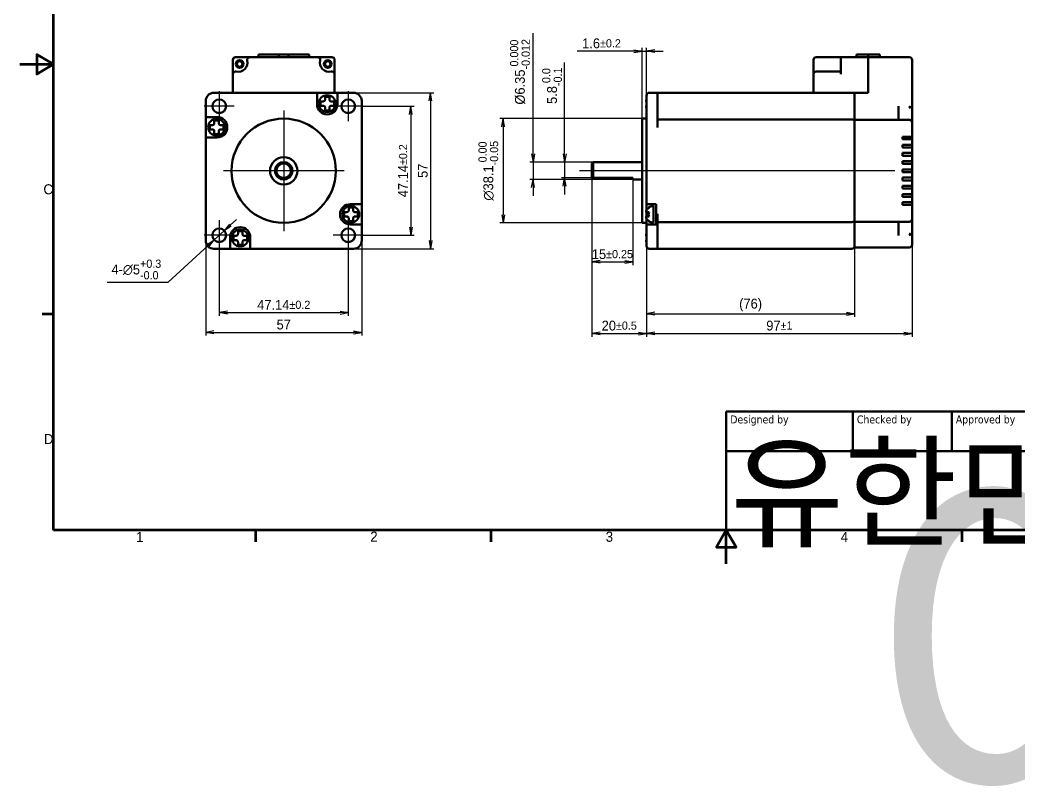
# Model space of a CAD drawing. Header units: millimetres. Extents: x -703 to 635, y -85 to 385.
# Drawn here: x -702.6 to -337.6, y -60.9 to 218.9 of the extents above; entities that cross this region are included whole.
import ezdxf
from ezdxf.enums import TextEntityAlignment as Align

# ---------------------------------------------------------------- set-up
doc = ezdxf.new("R2018")
doc.units = ezdxf.units.MM
doc.header["$LTSCALE"] = 1.2
for name, color, linetype, lineweight in [('경계(ISO)', 7, 'Continuous', 70), ('외형선(ISO)', 7, 'Continuous', 50), ('제목(ISO)', 7, 'Continuous', 50), ('중심 표식(ISO)', 7, 'Continuous', 25), ('중심선(ISO)', 7, 'Continuous', 25)]:
    doc.layers.add(name, color=color, linetype=linetype, lineweight=lineweight)
doc.layers.add('치수(ISO)', color=1, linetype='Continuous', lineweight=25, true_color=0xff0000)
doc.styles.get("Standard").update_dxf_attribs({"font": ''})
doc.styles.add('레이블 문자 (JIS)', font='')
doc.styles.add('텍스트 스타일41', font='')
doc.styles.get('Standard').set_extended_font_data('Gulim')
doc.styles.get('레이블 문자 (JIS)').set_extended_font_data('Gulim')
doc.styles.get('텍스트 스타일41').set_extended_font_data('Tahoma')
doc.dimstyles.new('복사 대상기본값 (JIS)', dxfattribs={"dimscale": 1.2, "dimtxt": 3, "dimasz": 2.5, "dimexe": 1, "dimexo": 0, "dimgap": 0.8, "dimtad": 1, "dimdsep": 46, "dimtxsty": '레이블 문자 (JIS)', "dimblk": 'OPEN', "dimcen": 0.09, "dimdle": 10, "dimclrd": 256, "dimclre": 256, "dimclrt": 256, "dimadec": 0, "dimazin": 2, "dimtfac": 0.833333, "dimtmove": 0, "dimatfit": 3, "dimldrblk": 'OPEN', "dimfxl": 1, "dimtolj": 1, "dimtzin": 0, "dimlwd": -1, "dimlwe": -1, "dimarcsym": 0})

# ---------------------------------------------------------------- blocks, each defined once
blk = doc.blocks.new('_Open')
at = {"color": 0, "linetype": 'ByBlock', "lineweight": -2}
for p, q in [((-1, 0.17), (0, 0)), ((-1, -0.17), (0, 0)), ((0, 0), (-1, 0))]:
    blk.add_line(p, q, dxfattribs=at)
blk = doc.blocks.new('*D11')
at = {"layer": 'Defpoints', "color": 0}
for p in [(-627.99, 141.96), (-631.67, 138.58)]:
    blk.add_point(p, dxfattribs=at)
at = {"layer": '치수(ISO)', "color": 0}
for p, q in [((-625.78, 143.99), (-623.57, 146.02)), ((-627.99, 141.96), (-631.67, 138.58)), ((-633.88, 136.55), (-648.46, 123.19)), ((-670.81, 123.19), (-648.46, 123.19))]:
    blk.add_line(p, q, dxfattribs=at)
at = {"layer": '치수(ISO)', "color": 0, "linetype": 'ByBlock', "xscale": 3, "yscale": 3, "zscale": 3}
for p, rotation in [((-627.99, 141.96), 222.5188046083998), ((-631.67, 138.58), 42.51880460839988)]:
    blk.add_blockref('_Open', p, dxfattribs=dict(at, rotation=rotation))
at = {"layer": '치수(ISO)', "color": 0, "insert": (-660.11, 131.39), "char_height": 3.6, "attachment_point": 2, "style": '레이블 문자 (JIS)'}
blk.add_mtext('\\A1;\\fGulim|b0|i0;4-∅5{\\H3.000000;\\S+0.3^ -0.0;}', dxfattribs=at)
blk = doc.blocks.new('*D12')
at = {"layer": 'Defpoints', "color": 0}
for p in [(-493.17, 167.02), (-503.62, 161.22), (-493.67, 161.22)]:
    blk.add_point(p, dxfattribs=at)
at = {"layer": '치수(ISO)', "color": 0}
for p, q in [((-503.62, 170.02), (-503.62, 203.41)), ((-493.17, 167.02), (-504.82, 167.02)), ((-503.62, 167.02), (-503.62, 161.22)), ((-493.67, 161.22), (-504.82, 161.22)), ((-503.62, 158.22), (-503.62, 155.22))]:
    blk.add_line(p, q, dxfattribs=at)
at = {"layer": '치수(ISO)', "color": 0, "linetype": 'ByBlock', "xscale": 3, "yscale": 3, "zscale": 3}
for p, rotation in [((-503.62, 167.02), 270), ((-503.62, 161.22), 90)]:
    blk.add_blockref('_Open', p, dxfattribs=dict(at, rotation=rotation))
at = {"layer": '치수(ISO)', "color": 0, "insert": (-511.82, 194.9), "char_height": 3.6, "attachment_point": 2, "rotation": 90, "style": '레이블 문자 (JIS)'}
blk.add_mtext('\\A1;5.8{\\H3.000000;\\S 0.0^ -0.1;}', dxfattribs=at)
blk = doc.blocks.new('*D13')
at = {"layer": 'Defpoints', "color": 0}
for p in [(-493.17, 167.02), (-515.17, 160.67), (-478.67, 160.67)]:
    blk.add_point(p, dxfattribs=at)
at = {"layer": '치수(ISO)', "color": 0}
for p, q in [((-515.17, 170.02), (-515.17, 214.16)), ((-493.17, 167.02), (-516.37, 167.02)), ((-515.17, 167.02), (-515.17, 160.67)), ((-478.67, 160.67), (-516.37, 160.67)), ((-515.17, 157.67), (-515.17, 154.67))]:
    blk.add_line(p, q, dxfattribs=at)
at = {"layer": '치수(ISO)', "color": 0, "linetype": 'ByBlock', "xscale": 3, "yscale": 3, "zscale": 3}
for p, rotation in [((-515.17, 167.02), 270), ((-515.17, 160.67), 90)]:
    blk.add_blockref('_Open', p, dxfattribs=dict(at, rotation=rotation))
at = {"layer": '치수(ISO)', "color": 0, "insert": (-523.56, 199.98), "char_height": 3.6, "attachment_point": 2, "rotation": 90, "style": '레이블 문자 (JIS)'}
blk.add_mtext('\\A1;\\fGulim|b0|i0;Ø6.35{\\H3.000000;\\S 0.000^ -0.012;}', dxfattribs=at)
blk = doc.blocks.new('*D14')
at = {"layer": 'Defpoints', "color": 0}
for p in [(-475.27, 182.89), (-526.07, 144.79), (-475.27, 144.79)]:
    blk.add_point(p, dxfattribs=at)
at = {"layer": '치수(ISO)', "color": 0}
for p, q in [((-475.27, 182.89), (-527.27, 182.89)), ((-526.07, 179.89), (-526.07, 147.79)), ((-475.27, 144.79), (-527.27, 144.79))]:
    blk.add_line(p, q, dxfattribs=at)
at = {"layer": '치수(ISO)', "color": 0, "linetype": 'ByBlock', "xscale": 3, "yscale": 3, "zscale": 3}
for p, rotation in [((-526.07, 182.89), 90), ((-526.07, 144.79), 270)]:
    blk.add_blockref('_Open', p, dxfattribs=dict(at, rotation=rotation))
at = {"layer": '치수(ISO)', "color": 0, "insert": (-535.11, 163.84), "char_height": 3.6, "attachment_point": 2, "rotation": 90, "style": '레이블 문자 (JIS)'}
blk.add_mtext('\\A1;{\\fAIGDT|b0|i0;\\ln}\\fGulim|b0|i0;38.1{\\H3.000000;\\S 0.00^ -0.05;}', dxfattribs=at)
blk = doc.blocks.new('*D15')
at = {"layer": 'Defpoints', "color": 0}
for p in [(-493.67, 161.22), (-478.67, 160.67), (-478.67, 130.54)]:
    blk.add_point(p, dxfattribs=at)
at = {"layer": '치수(ISO)', "color": 0}
for p, q in [((-493.67, 161.22), (-493.67, 129.34)), ((-478.67, 160.67), (-478.67, 129.34)), ((-490.67, 130.54), (-481.67, 130.54))]:
    blk.add_line(p, q, dxfattribs=at)
at = {"layer": '치수(ISO)', "color": 0, "linetype": 'ByBlock', "xscale": 3, "yscale": 3, "zscale": 3, "rotation": 180}
blk.add_blockref('_Open', (-493.67, 130.54), dxfattribs=at)
at = {"layer": '치수(ISO)', "color": 0, "linetype": 'ByBlock', "xscale": 3, "yscale": 3, "zscale": 3}
blk.add_blockref('_Open', (-478.67, 130.54), dxfattribs=at)
at = {"layer": '치수(ISO)', "color": 0, "insert": (-486.17, 135.2), "char_height": 3.6, "attachment_point": 2, "style": '레이블 문자 (JIS)'}
blk.add_mtext('\\A1;15{\\H3.000000;%%p0.25}', dxfattribs=at)
blk = doc.blocks.new('*D16')
at = {"layer": 'Defpoints', "color": 0}
for p in [(-493.67, 161.22), (-473.67, 136.34), (-473.67, 104.42)]:
    blk.add_point(p, dxfattribs=at)
at = {"layer": '치수(ISO)', "color": 0}
for p, q in [((-493.67, 161.22), (-493.67, 103.22)), ((-473.67, 136.34), (-473.67, 103.22)), ((-490.67, 104.42), (-476.67, 104.42))]:
    blk.add_line(p, q, dxfattribs=at)
at = {"layer": '치수(ISO)', "color": 0, "linetype": 'ByBlock', "xscale": 3, "yscale": 3, "zscale": 3, "rotation": 180}
blk.add_blockref('_Open', (-493.67, 104.42), dxfattribs=at)
at = {"layer": '치수(ISO)', "color": 0, "linetype": 'ByBlock', "xscale": 3, "yscale": 3, "zscale": 3}
blk.add_blockref('_Open', (-473.67, 104.42), dxfattribs=at)
at = {"layer": '치수(ISO)', "color": 0, "insert": (-483.67, 109.08), "char_height": 3.6, "attachment_point": 2, "style": '레이블 문자 (JIS)'}
blk.add_mtext('\\A1;20{\\H3.000000;%%p0.5}', dxfattribs=at)
blk = doc.blocks.new('*D17')
at = {"layer": 'Defpoints', "color": 0}
for p in [(-473.67, 136.34), (-397.67, 136.84), (-397.67, 111.63)]:
    blk.add_point(p, dxfattribs=at)
at = {"layer": '치수(ISO)', "color": 0}
for p, q in [((-473.67, 136.34), (-473.67, 110.43)), ((-397.67, 136.84), (-397.67, 110.43)), ((-470.67, 111.63), (-400.67, 111.63))]:
    blk.add_line(p, q, dxfattribs=at)
at = {"layer": '치수(ISO)', "color": 0, "linetype": 'ByBlock', "xscale": 3, "yscale": 3, "zscale": 3}
for p, rotation in [((-473.67, 111.63), 180), ((-397.67, 111.63), 360)]:
    blk.add_blockref('_Open', p, dxfattribs=dict(at, rotation=rotation))
at = {"layer": '치수(ISO)', "color": 0, "insert": (-435.66, 117.12), "char_height": 3.6, "attachment_point": 2, "style": '레이블 문자 (JIS)'}
blk.add_mtext('\\A1;(76)', dxfattribs=at)
blk = doc.blocks.new('*D18')
at = {"layer": 'Defpoints', "color": 0}
for p in [(-473.67, 136.34), (-376.67, 136.84), (-376.67, 104.43)]:
    blk.add_point(p, dxfattribs=at)
at = {"layer": '치수(ISO)', "color": 0}
for p, q in [((-473.67, 136.34), (-473.67, 103.23)), ((-376.67, 136.84), (-376.67, 103.23)), ((-470.67, 104.43), (-379.67, 104.43))]:
    blk.add_line(p, q, dxfattribs=at)
at = {"layer": '치수(ISO)', "color": 0, "linetype": 'ByBlock', "xscale": 3, "yscale": 3, "zscale": 3}
for p, rotation in [((-473.67, 104.43), 180), ((-376.67, 104.43), 360)]:
    blk.add_blockref('_Open', p, dxfattribs=dict(at, rotation=rotation))
at = {"layer": '치수(ISO)', "color": 0, "insert": (-425.16, 109.09), "char_height": 3.6, "attachment_point": 2, "style": '레이블 문자 (JIS)'}
blk.add_mtext('\\A1;97{\\H3.000000;%%p1}', dxfattribs=at)
blk = doc.blocks.new('*D19')
at = {"layer": 'Defpoints', "color": 0}
for p in [(-473.67, 207.53), (-473.67, 189.34), (-475.27, 182.89)]:
    blk.add_point(p, dxfattribs=at)
at = {"layer": '치수(ISO)', "color": 0}
for p, q in [((-475.27, 182.89), (-475.27, 208.73)), ((-473.67, 189.34), (-473.67, 208.73)), ((-478.27, 207.53), (-499.02, 207.53)), ((-475.27, 207.53), (-473.67, 207.53)), ((-470.67, 207.53), (-467.67, 207.53))]:
    blk.add_line(p, q, dxfattribs=at)
at = {"layer": '치수(ISO)', "color": 0, "linetype": 'ByBlock', "xscale": 3, "yscale": 3, "zscale": 3}
blk.add_blockref('_Open', (-475.27, 207.53), dxfattribs=at)
at = {"layer": '치수(ISO)', "color": 0, "linetype": 'ByBlock', "xscale": 3, "yscale": 3, "zscale": 3, "rotation": 180}
blk.add_blockref('_Open', (-473.67, 207.53), dxfattribs=at)
at = {"layer": '치수(ISO)', "color": 0, "insert": (-490.15, 212.2), "char_height": 3.6, "attachment_point": 2, "style": '레이블 문자 (JIS)'}
blk.add_mtext('\\A1;1.6{\\H3.000000;%%p0.2}', dxfattribs=at)
blk = doc.blocks.new('*D21')
at = {"layer": 'Defpoints', "color": 0}
for p in [(-634.76, 138.34), (-577.76, 138.34), (-577.76, 104.81)]:
    blk.add_point(p, dxfattribs=at)
at = {"layer": '치수(ISO)', "color": 0}
for p, q in [((-634.76, 138.34), (-634.76, 103.61)), ((-577.76, 138.34), (-577.76, 103.61)), ((-631.76, 104.81), (-580.76, 104.81))]:
    blk.add_line(p, q, dxfattribs=at)
at = {"layer": '치수(ISO)', "color": 0, "linetype": 'ByBlock', "xscale": 3, "yscale": 3, "zscale": 3, "rotation": 180}
blk.add_blockref('_Open', (-634.76, 104.81), dxfattribs=at)
at = {"layer": '치수(ISO)', "color": 0, "linetype": 'ByBlock', "xscale": 3, "yscale": 3, "zscale": 3}
blk.add_blockref('_Open', (-577.76, 104.81), dxfattribs=at)
at = {"layer": '치수(ISO)', "color": 0, "insert": (-606.25, 109.47), "char_height": 3.6, "attachment_point": 2, "style": '레이블 문자 (JIS)'}
blk.add_mtext('\\A1;57', dxfattribs=at)
blk = doc.blocks.new('*D22')
at = {"layer": 'Defpoints', "color": 0}
for p in [(-629.83, 134.77), (-582.69, 134.77), (-582.69, 112.01)]:
    blk.add_point(p, dxfattribs=at)
at = {"layer": '치수(ISO)', "color": 0}
for p, q in [((-629.83, 134.77), (-629.83, 110.81)), ((-582.69, 134.77), (-582.69, 110.81)), ((-626.83, 112.01), (-585.69, 112.01))]:
    blk.add_line(p, q, dxfattribs=at)
at = {"layer": '치수(ISO)', "color": 0, "linetype": 'ByBlock', "xscale": 3, "yscale": 3, "zscale": 3, "rotation": 180}
blk.add_blockref('_Open', (-629.83, 112.01), dxfattribs=at)
at = {"layer": '치수(ISO)', "color": 0, "linetype": 'ByBlock', "xscale": 3, "yscale": 3, "zscale": 3}
blk.add_blockref('_Open', (-582.69, 112.01), dxfattribs=at)
at = {"layer": '치수(ISO)', "color": 0, "insert": (-606.25, 116.68), "char_height": 3.6, "attachment_point": 2, "style": '레이블 문자 (JIS)'}
blk.add_mtext('\\A1;47.14{\\H3.000000;%%p0.2}', dxfattribs=at)
blk = doc.blocks.new('*D23')
at = {"layer": 'Defpoints', "color": 0}
for p in [(-577.19, 187.41), (-577.19, 140.27), (-559.8, 140.27)]:
    blk.add_point(p, dxfattribs=at)
at = {"layer": '치수(ISO)', "color": 0}
for p, q in [((-577.19, 187.41), (-558.6, 187.41)), ((-559.8, 184.41), (-559.8, 143.27)), ((-577.19, 140.27), (-558.6, 140.27))]:
    blk.add_line(p, q, dxfattribs=at)
at = {"layer": '치수(ISO)', "color": 0, "linetype": 'ByBlock', "xscale": 3, "yscale": 3, "zscale": 3}
for p, rotation in [((-559.8, 187.41), 90), ((-559.8, 140.27), 270)]:
    blk.add_blockref('_Open', p, dxfattribs=dict(at, rotation=rotation))
at = {"layer": '치수(ISO)', "color": 0, "insert": (-564.46, 163.85), "char_height": 3.6, "attachment_point": 2, "rotation": 90, "style": '레이블 문자 (JIS)'}
blk.add_mtext('\\A1;47.14{\\H3.000000;%%p0.2}', dxfattribs=at)
blk = doc.blocks.new('*D24')
at = {"layer": 'Defpoints', "color": 0}
for p in [(-580.76, 192.34), (-580.76, 135.34), (-552.6, 135.34)]:
    blk.add_point(p, dxfattribs=at)
at = {"layer": '치수(ISO)', "color": 0}
for p, q in [((-580.76, 192.34), (-551.4, 192.34)), ((-552.6, 189.34), (-552.6, 138.34)), ((-580.76, 135.34), (-551.4, 135.34))]:
    blk.add_line(p, q, dxfattribs=at)
at = {"layer": '치수(ISO)', "color": 0, "linetype": 'ByBlock', "xscale": 3, "yscale": 3, "zscale": 3}
for p, rotation in [((-552.6, 192.34), 90), ((-552.6, 135.34), 270)]:
    blk.add_blockref('_Open', p, dxfattribs=dict(at, rotation=rotation))
at = {"layer": '치수(ISO)', "color": 0, "insert": (-557.25, 163.85), "char_height": 3.6, "attachment_point": 2, "rotation": 90, "style": '레이블 문자 (JIS)'}
blk.add_mtext('\\A1;57', dxfattribs=at)
blk = doc.blocks.new('경계 Default Border')
at = {"layer": '경계(ISO)'}
for p, q in [((10, 74.25), (6.6, 74.25)), ((70, 10), (70, 6.6)), ((140, 10), (140, 6.6)), ((280, 10), (280, 6.6))]:
    blk.add_line(p, q, dxfattribs=at)
at = {"layer": '경계(ISO)', "flags": 128}
for points in [[(10, 10), (10, 287), (410, 287), (410, 10), (10, 10)], [(0, 148.5), (10, 148.5), (5, 151.39), (5, 145.61), (10, 148.5)], [(210, 0), (210, 10), (207.11, 5), (212.89, 5), (210, 10)]]:
    blk.add_lwpolyline(points, dxfattribs=at)
at = {"layer": '경계(ISO)', "char_height": 3, "attachment_point": 7, "style": '레이블 문자 (JIS)'}
for s, insert in [('C', (6.97, 109.8)), ('D', (7.12, 35.62)), ('1', (34.54, 6.53)), ('2', (104.15, 6.6)), ('3', (174.15, 6.53)), ('4', (244.04, 6.53))]:
    blk.add_mtext(s, dxfattribs=dict(at, insert=insert))
blk = doc.blocks.new('제목 블록 ISO')
at = {"layer": '제목(ISO)'}
for p, q in [((270.07, 130), (100.07, 130)), ((100.07, 130), (100.07, 100)), ((132.07, 120), (132.07, 130)), ((157.07, 120), (157.07, 130)), ((100.07, 120), (270.07, 120)), ((100.07, 100), (270.07, 100))]:
    blk.add_line(p, q, dxfattribs=at)
at = {"layer": '제목(ISO)', "style": '텍스트 스타일41'}
for s, p in [('Designed by', (101.07, 129)), ('Checked by', (133.07, 129)), ('Approved by', (158.07, 129))]:
    blk.add_text(s, height=2, dxfattribs=at).set_placement(p, align=Align.TOP_LEFT)
at = {"layer": '제목(ISO)', "lineweight": 30, "flags": 104}
for tag, p in [('CHECKED_BY', (133.07, 121)), ('ENG_APPROVED_BY', (158.07, 121)), ('AUTHOR', (101.07, 121)), ('CREATION_DATE', (221.07, 121))]:
    blk.add_attdef(tag, text='', height=2.5, dxfattribs=at).set_placement(p, align=Align.BOTTOM_LEFT)
blk.add_attdef('ENG_APPROVAL_DATE', text='', height=2.5, dxfattribs=at).set_placement((196.07, 121), align=Align.BOTTOM_RIGHT)
for tag, p in [('TITLE', (222.57, 115)), ('COMPANY', (137.41, 109.96)), ('REVISION_NUMBER', (242.57, 103.5))]:
    blk.add_attdef(tag, text='', height=3.5, dxfattribs=at).set_placement(p, align=Align.MIDDLE_CENTER)
blk.add_attdef('PART_NUMBER', text='', height=3.5, dxfattribs=at).set_placement((176.07, 105), align=Align.MIDDLE_LEFT)

msp = doc.modelspace()

# ---------------------------------------------------------------- linework, layer by layer
at = {"layer": '외형선(ISO)', "color": 0}
for p, q in [((-618.628, 205.341), (-623.861, 205.341)), ((-593.895, 205.341), (-618.628, 205.341)), ((-608.064, 206.341), (-615.511, 206.341)), ((-615.511, 205.341), (-615.511, 206.341)), ((-615.511, 205.341), (-615.511, 206.341)), ((-608.064, 206.341), (-604.458, 206.341)), ((-608.064, 205.341), (-608.064, 206.341)), ((-604.458, 206.341), (-604.458, 205.341)), ((-604.458, 206.341), (-597.011, 206.341)), ((-597.011, 205.341), (-597.011, 206.341)), ((-597.011, 206.341), (-597.011, 205.341)), ((-588.661, 205.341), (-593.895, 205.341)), ((-402.675, 205.341), (-411.675, 205.341)), ((-392.675, 205.341), (-402.675, 205.341)), ((-402.675, 204.341), (-402.675, 205.341)), ((-396.925, 206.341), (-392.675, 206.341)), ((-396.925, 206.341), (-396.925, 205.341)), ((-392.675, 205.341), (-392.675, 206.341)), ((-392.675, 206.341), (-392.675, 205.341)), ((-388.425, 206.341), (-392.675, 206.341)), ((-392.675, 205.341), (-392.675, 204.341)), ((-392.675, 204.341), (-392.675, 205.341)), ((-377.675, 205.341), (-392.675, 205.341)), ((-388.425, 205.341), (-388.425, 206.341)), ((-624.861, 204.341), (-624.861, 199.108)), ((-587.661, 199.108), (-587.661, 204.341)), ((-412.675, 204.341), (-412.675, 199.108)), ((-402.675, 199.108), (-402.675, 204.341)), ((-392.675, 204.341), (-392.675, 192.341)), ((-392.675, 204.341), (-392.675, 192.341)), ((-376.675, 187.832), (-376.675, 204.341)), ((-624.861, 199.108), (-624.861, 192.341)), ((-587.661, 199.108), (-587.661, 192.341)), ((-412.675, 199.108), (-412.675, 192.341)), ((-402.675, 200.108), (-411.675, 200.108)), ((-594.061, 192.341), (-631.761, 192.341)), ((-594.061, 192.341), (-594.061, 191.341)), ((-594.061, 192.341), (-586.661, 192.341)), ((-594.061, 191.341), (-594.061, 188.141)), ((-591.161, 190.891), (-591.161, 189.891)), ((-589.561, 190.891), (-591.161, 190.891)), ((-589.561, 189.891), (-589.561, 190.891)), ((-580.761, 192.341), (-586.661, 192.341)), ((-586.661, 191.341), (-586.661, 192.341)), ((-586.661, 188.141), (-586.661, 191.341)), ((-473.675, 189.341), (-473.675, 191.341)), ((-472.675, 192.341), (-469.675, 192.341)), ((-412.675, 192.341), (-469.675, 192.341)), ((-469.675, 192.341), (-469.675, 189.341)), ((-412.675, 192.341), (-411.675, 192.341)), ((-392.675, 192.341), (-411.675, 192.341)), ((-397.675, 192.341), (-392.675, 192.341)), ((-397.675, 187.241), (-397.675, 192.341)), ((-634.761, 189.341), (-634.761, 183.441)), ((-592.861, 189.191), (-592.861, 187.591)), ((-591.861, 189.191), (-592.861, 189.191)), ((-592.861, 187.591), (-591.861, 187.591)), ((-591.161, 186.891), (-591.161, 185.891)), ((-589.561, 186.891), (-589.561, 185.891)), ((-587.861, 189.191), (-588.861, 189.191)), ((-588.861, 187.591), (-587.861, 187.591)), ((-587.861, 187.591), (-587.861, 189.191)), ((-577.761, 151.641), (-577.761, 189.341)), ((-473.675, 189.191), (-473.707, 189.191)), ((-473.707, 187.591), (-473.675, 187.591)), ((-473.675, 189.341), (-473.675, 151.641)), ((-469.675, 179.611), (-469.675, 189.341)), ((-397.675, 187.241), (-397.675, 182.441)), ((-381.675, 187.452), (-381.675, 187.241)), ((-381.675, 187.241), (-381.675, 182.441)), ((-377.675, 187.452), (-377.465, 187.241)), ((-376.675, 187.832), (-376.675, 187.513)), ((-376.675, 187.832), (-376.675, 187.832)), ((-376.675, 183.846), (-376.675, 187.513)), ((-633.761, 183.441), (-634.761, 183.441)), ((-634.761, 176.041), (-634.761, 183.441)), ((-630.561, 183.441), (-633.761, 183.441)), ((-591.161, 185.891), (-589.561, 185.891)), ((-475.275, 144.791), (-475.275, 182.891)), ((-473.675, 182.891), (-475.275, 182.891)), ((-398.675, 182.611), (-469.675, 182.611)), ((-376.675, 181.503), (-376.675, 183.846)), ((-633.311, 180.541), (-633.311, 178.941)), ((-632.311, 180.541), (-633.311, 180.541)), ((-633.311, 178.941), (-632.311, 178.941)), ((-631.611, 182.241), (-631.611, 181.241)), ((-630.011, 182.241), (-631.611, 182.241)), ((-630.011, 181.241), (-630.011, 182.241)), ((-629.311, 180.541), (-628.311, 180.541)), ((-629.311, 178.941), (-628.311, 178.941)), ((-628.311, 178.941), (-628.311, 180.541)), ((-397.675, 181.441), (-397.675, 182.441)), ((-377.675, 182.441), (-397.675, 182.441)), ((-397.675, 146.241), (-397.675, 181.441)), ((-376.675, 181.503), (-376.675, 181.468)), ((-376.675, 181.468), (-376.675, 181.441)), ((-376.675, 181.468), (-376.675, 181.468)), ((-376.675, 176.241), (-376.675, 181.441)), ((-634.761, 176.041), (-634.761, 138.341)), ((-634.761, 176.041), (-633.761, 176.041)), ((-633.761, 176.041), (-630.561, 176.041)), ((-631.611, 178.241), (-631.611, 177.241)), ((-631.611, 177.241), (-630.011, 177.241)), ((-630.011, 177.241), (-630.011, 178.241)), ((-380.175, 175.341), (-380.175, 176.241)), ((-380.175, 176.241), (-377.675, 176.241)), ((-377.675, 175.341), (-380.175, 175.341)), ((-376.675, 176.241), (-377.675, 176.241)), ((-377.675, 175.341), (-376.675, 175.341)), ((-376.675, 176.241), (-376.675, 175.341)), ((-376.675, 173.341), (-376.675, 175.341)), ((-380.175, 172.341), (-380.175, 173.341)), ((-377.675, 173.341), (-380.175, 173.341)), ((-377.675, 172.341), (-380.175, 172.341)), ((-376.675, 173.341), (-377.675, 173.341)), ((-377.675, 172.341), (-376.675, 172.341)), ((-376.675, 173.341), (-376.675, 172.341)), ((-376.675, 170.341), (-376.675, 172.341)), ((-380.175, 169.341), (-380.175, 170.341)), ((-377.675, 170.341), (-380.175, 170.341)), ((-377.675, 169.341), (-380.175, 169.341)), ((-376.675, 170.341), (-377.675, 170.341)), ((-377.675, 169.341), (-376.675, 169.341)), ((-376.675, 170.341), (-376.675, 169.341)), ((-376.675, 167.341), (-376.675, 169.341)), ((-493.675, 166.516), (-493.175, 167.016)), ((-493.675, 161.216), (-493.675, 166.516)), ((-493.175, 161.216), (-493.175, 167.016)), ((-475.275, 167.016), (-493.175, 167.016)), ((-380.175, 166.341), (-380.175, 167.341)), ((-377.675, 167.341), (-380.175, 167.341)), ((-377.675, 166.341), (-380.175, 166.341)), ((-380.175, 163.341), (-380.175, 164.341)), ((-377.675, 164.341), (-380.175, 164.341)), ((-376.675, 167.341), (-377.675, 167.341)), ((-377.675, 166.341), (-376.675, 166.341)), ((-376.675, 164.341), (-377.675, 164.341)), ((-376.675, 167.341), (-376.675, 166.341)), ((-376.675, 164.341), (-376.675, 166.341)), ((-376.675, 164.341), (-376.675, 163.341)), ((-606.776, 161.216), (-605.746, 161.216)), ((-493.675, 161.216), (-493.175, 161.216)), ((-493.175, 161.216), (-478.675, 161.216)), ((-478.675, 160.666), (-478.675, 161.216)), ((-475.275, 160.666), (-478.675, 160.666)), ((-377.675, 163.341), (-380.175, 163.341)), ((-380.175, 160.341), (-380.175, 161.341)), ((-377.675, 161.341), (-380.175, 161.341)), ((-377.675, 163.341), (-376.675, 163.341)), ((-376.675, 161.341), (-377.675, 161.341)), ((-376.675, 161.341), (-376.675, 163.341)), ((-376.675, 161.341), (-376.675, 160.341)), ((-377.675, 160.341), (-380.175, 160.341)), ((-380.175, 157.341), (-380.175, 158.341)), ((-377.675, 158.341), (-380.175, 158.341)), ((-377.675, 157.341), (-380.175, 157.341)), ((-377.675, 160.341), (-376.675, 160.341)), ((-376.675, 158.341), (-377.675, 158.341)), ((-377.675, 157.341), (-376.675, 157.341)), ((-376.675, 158.341), (-376.675, 160.341)), ((-376.675, 158.341), (-376.675, 157.341)), ((-376.675, 155.341), (-376.675, 157.341)), ((-380.175, 154.341), (-380.175, 155.341)), ((-377.675, 155.341), (-380.175, 155.341)), ((-377.675, 154.341), (-380.175, 154.341)), ((-376.675, 155.341), (-377.675, 155.341)), ((-377.675, 154.341), (-376.675, 154.341)), ((-376.675, 155.341), (-376.675, 154.341)), ((-376.675, 152.341), (-376.675, 154.341)), ((-582.511, 150.441), (-582.511, 149.441)), ((-580.911, 150.441), (-582.511, 150.441)), ((-578.761, 151.641), (-581.961, 151.641)), ((-580.911, 149.441), (-580.911, 150.441)), ((-577.761, 151.641), (-578.761, 151.641)), ((-577.761, 151.641), (-577.761, 144.241)), ((-472.675, 151.641), (-473.675, 151.641)), ((-473.675, 149.494), (-473.675, 151.641)), ((-472.728, 150.441), (-472.922, 150.441)), ((-472.675, 151.641), (-470.175, 151.641)), ((-471.175, 150.991), (-471.175, 144.891)), ((-470.175, 151.641), (-470.175, 144.241)), ((-380.175, 151.441), (-380.175, 152.341)), ((-377.675, 152.341), (-380.175, 152.341)), ((-377.675, 151.441), (-380.175, 151.441)), ((-376.675, 152.341), (-377.675, 152.341)), ((-377.675, 151.441), (-376.675, 151.441)), ((-376.675, 152.341), (-376.675, 151.441)), ((-376.675, 146.241), (-376.675, 151.441)), ((-584.211, 148.741), (-584.211, 147.141)), ((-583.211, 148.741), (-584.211, 148.741)), ((-583.211, 147.141), (-584.211, 147.141)), ((-582.511, 146.441), (-582.511, 145.441)), ((-580.911, 145.441), (-580.911, 146.441)), ((-579.211, 148.741), (-580.211, 148.741)), ((-580.211, 147.141), (-579.211, 147.141)), ((-579.211, 147.141), (-579.211, 148.741)), ((-472.728, 148.741), (-473.707, 148.741)), ((-473.707, 147.141), (-472.728, 147.141)), ((-473.675, 147.141), (-473.675, 148.741)), ((-473.675, 144.241), (-473.675, 146.388)), ((-469.675, 138.341), (-469.675, 148.071)), ((-397.675, 145.241), (-397.675, 146.241)), ((-376.675, 146.215), (-376.675, 146.241)), ((-376.675, 146.18), (-376.675, 146.215)), ((-376.675, 146.215), (-376.675, 146.215)), ((-376.675, 143.836), (-376.675, 146.18)), ((-582.511, 145.441), (-580.911, 145.441)), ((-581.961, 144.241), (-578.761, 144.241)), ((-578.761, 144.241), (-577.761, 144.241)), ((-577.761, 138.341), (-577.761, 144.241)), ((-473.675, 144.791), (-475.275, 144.791)), ((-473.675, 144.241), (-473.675, 138.341)), ((-473.675, 144.241), (-472.675, 144.241)), ((-472.922, 145.441), (-472.728, 145.441)), ((-470.175, 144.241), (-472.675, 144.241)), ((-398.675, 145.071), (-469.675, 145.071)), ((-397.675, 145.241), (-377.675, 145.241)), ((-397.675, 145.241), (-397.675, 140.441)), ((-381.675, 145.241), (-381.675, 140.441)), ((-376.675, 140.169), (-376.675, 143.836)), ((-625.861, 139.541), (-625.861, 136.341)), ((-624.661, 140.091), (-624.661, 138.491)), ((-623.661, 140.091), (-624.661, 140.091)), ((-621.361, 141.791), (-622.961, 141.791)), ((-622.961, 140.791), (-622.961, 141.791)), ((-621.361, 140.791), (-621.361, 141.791)), ((-619.661, 140.091), (-620.661, 140.091)), ((-619.661, 138.491), (-619.661, 140.091)), ((-618.461, 136.341), (-618.461, 139.541)), ((-473.675, 140.091), (-473.707, 140.091)), ((-397.675, 136.841), (-397.675, 140.441)), ((-381.675, 140.441), (-381.675, 140.231)), ((-377.465, 140.441), (-377.675, 140.231)), ((-376.675, 139.851), (-376.675, 140.169)), ((-376.675, 139.851), (-376.675, 139.851)), ((-376.675, 136.841), (-376.675, 139.851)), ((-631.761, 135.341), (-625.861, 135.341)), ((-625.861, 136.341), (-625.861, 135.341)), ((-618.461, 135.341), (-625.861, 135.341)), ((-624.661, 138.491), (-623.661, 138.491)), ((-622.961, 137.791), (-622.961, 136.791)), ((-622.961, 136.791), (-621.361, 136.791)), ((-621.361, 136.791), (-621.361, 137.791)), ((-620.661, 138.491), (-619.661, 138.491)), ((-618.461, 135.341), (-618.461, 136.341)), ((-618.461, 135.341), (-580.761, 135.341)), ((-473.707, 138.491), (-473.675, 138.491)), ((-473.675, 136.341), (-473.675, 138.341)), ((-469.675, 135.341), (-472.675, 135.341)), ((-469.675, 135.341), (-469.675, 138.341)), ((-469.675, 135.341), (-398.675, 135.341)), ((-397.675, 135.841), (-397.675, 136.841)), ((-397.675, 135.841), (-377.675, 135.841))]:
    msp.add_line(p, q, dxfattribs=at)
for centre, radius in [((-622.361, 202.841), 1.4), ((-622.361, 202.841), 1), ((-590.161, 202.841), 1.4), ((-590.161, 202.841), 1), ((-629.831, 187.411), 2.5), ((-590.361, 188.391), 3.05), ((-582.691, 187.411), 2.5), ((-630.811, 179.741), 3.05), ((-606.261, 163.841), 19.05), ((-606.261, 163.841), 5), ((-581.711, 147.941), 3.05), ((-629.831, 140.271), 2.5), ((-582.691, 140.271), 2.5), ((-622.161, 139.291), 3.05)]:
    msp.add_circle(centre, radius, dxfattribs=at)
for centre, radius, start, end in [((-623.861, 204.341), 1, 90, 180), ((-618.628, 204.341), 1, 90, 193.2903), ((-593.895, 204.341), 1, 346.7097, 90), ((-588.661, 204.341), 1, 0, 90), ((-411.675, 204.341), 1, 90, 180), ((-377.675, 204.341), 1, 0, 90), ((-622.861, 203.341), 3.35, 256.7097, 13.2903), ((-589.661, 203.341), 3.35, 166.7097, 283.2903), ((-623.861, 199.108), 1, 76.7097, 180), ((-588.661, 199.108), 1, 0, 103.2903), ((-411.675, 199.108), 1, 90, 180), ((-631.761, 189.341), 3, 90, 180), ((-580.761, 189.341), 3, 0, 90), ((-471.175, 188.391), 2.943, 148.14777, 149.35967), ((-472.675, 191.341), 1, 90, 180), ((-398.675, 191.341), 1, 0, 90), ((-590.361, 188.141), 3.7, 180, 0), ((-471.175, 188.391), 2.943, 210.64033, 211.85223), ((-630.561, 179.741), 3.7, 270, 90), ((-398.675, 181.611), 1, 0, 90), ((-377.675, 181.441), 1, 0, 90), ((-606.261, 163.841), 3.175, 304.23148, 235.76852), ((-606.261, 163.841), 2.675, 281.09531, 258.90469), ((-606.261, 163.841), 3.175, 235.76852, 304.23148), ((-581.961, 147.941), 3.7, 90, 270), ((-471.175, 147.941), 2.943, 121.85223, 149.35967), ((-471.175, 147.941), 3.05, 90, 124.94801), ((-471.175, 147.941), 2.943, 210.64033, 238.14777), ((-471.175, 147.941), 1.747, 152.7489, 207.2511), ((-398.675, 146.071), 1, 270, 0), ((-377.675, 146.241), 1, 270, 0), ((-622.161, 139.541), 3.7, 0, 180), ((-471.175, 147.941), 3.05, 235.05199, 270), ((-471.175, 139.291), 2.943, 148.14777, 149.35967), ((-631.761, 138.341), 3, 180, 270), ((-580.761, 138.341), 3, 270, 0), ((-471.175, 139.291), 2.943, 210.64033, 211.85223), ((-472.675, 136.341), 1, 180, 270), ((-398.675, 136.341), 1, 270, 0), ((-377.675, 136.841), 1, 270, 0)]:
    msp.add_arc(centre, radius, start, end, dxfattribs=at)
for centre, major_axis, start_param, end_param in [((-377.675, 187.452), (0.924, 0.924), 4.3196899, 4.7162041), ((-377.675, 187.452), (-1, 0), 2.6087674, 3.0667251), ((-377.675, 140.231), (-0.924, 0.924), 4.7085739, 5.1050881), ((-377.675, 140.231), (1, 0), 0.0748676, 0.5328253)]:
    msp.add_ellipse(centre, major_axis=major_axis, ratio=0.4142136, start_param=start_param, end_param=end_param, dxfattribs=at)
for points, knots in [([(-591.861, 189.191), (-591.78, 189.191), (-591.689, 189.206), (-591.515, 189.276), (-591.432, 189.33), (-591.3, 189.463), (-591.245, 189.545), (-591.176, 189.719), (-591.161, 189.811), (-591.161, 189.891)], [0.14468984, 0.14468984, 0.14468984, 0.14468984, 0.172821, 0.172821, 0.20095217, 0.20095217, 0.22908334, 0.22908334, 0.2572145, 0.2572145, 0.2572145, 0.2572145]), ([(-589.561, 189.891), (-589.561, 189.811), (-589.546, 189.719), (-589.477, 189.545), (-589.422, 189.463), (-589.29, 189.33), (-589.207, 189.276), (-589.033, 189.206), (-588.942, 189.191), (-588.861, 189.191)], [0.2691638, 0.2691638, 0.2691638, 0.2691638, 0.29729496, 0.29729496, 0.32542613, 0.32542613, 0.3535573, 0.3535573, 0.38168846, 0.38168846, 0.38168846, 0.38168846]), ([(-473.707, 189.891), (-473.755, 189.811), (-473.799, 189.719), (-473.858, 189.545), (-473.874, 189.463), (-473.874, 189.33), (-473.858, 189.276), (-473.799, 189.206), (-473.755, 189.191), (-473.707, 189.191)], [0.2691638, 0.2691638, 0.2691638, 0.2691638, 0.29729496, 0.29729496, 0.32542613, 0.32542613, 0.3535573, 0.3535573, 0.38168846, 0.38168846, 0.38168846, 0.38168846]), ([(-591.161, 186.891), (-591.161, 186.972), (-591.176, 187.063), (-591.245, 187.237), (-591.3, 187.32), (-591.432, 187.453), (-591.515, 187.507), (-591.689, 187.576), (-591.78, 187.591), (-591.861, 187.591)], [0, 0, 0, 0, 0.02813117, 0.02813117, 0.05626233, 0.05626233, 0.0843935, 0.0843935, 0.11252467, 0.11252467, 0.11252467, 0.11252467]), ([(-589.561, 186.891), (-589.561, 186.972), (-589.546, 187.063), (-589.477, 187.237), (-589.422, 187.32), (-589.29, 187.453), (-589.207, 187.507), (-589.033, 187.576), (-588.942, 187.591), (-588.861, 187.591)], [-0.25723488, -0.25723488, -0.25723488, -0.25723488, -0.22910371, -0.22910371, -0.20097255, -0.20097255, -0.17284138, -0.17284138, -0.14471021, -0.14471021, -0.14471021, -0.14471021]), ([(-473.707, 186.891), (-473.755, 186.972), (-473.799, 187.063), (-473.858, 187.237), (-473.874, 187.32), (-473.874, 187.453), (-473.858, 187.507), (-473.799, 187.576), (-473.755, 187.591), (-473.707, 187.591)], [-0.25723488, -0.25723488, -0.25723488, -0.25723488, -0.22910371, -0.22910371, -0.20097255, -0.20097255, -0.17284138, -0.17284138, -0.14471021, -0.14471021, -0.14471021, -0.14471021]), ([(-377.289, 187.073), (-377.314, 187.096), (-377.339, 187.12), (-377.398, 187.176), (-377.432, 187.209), (-377.465, 187.241)], [-0.024444425, -0.024444425, -0.024444425, -0.024444425, -0.013950805, -0.013950805, -0.000000863, -0.000000863, -0.000000863, -0.000000863]), ([(-376.814, 187.241), (-376.87, 187.202), (-376.942, 187.167), (-377.105, 187.11), (-377.193, 187.089), (-377.289, 187.073)], [-0.106929851, -0.106929851, -0.106929851, -0.106929851, -0.071810213, -0.071810213, -0.040242214, -0.040242214, -0.040242214, -0.040242214]), ([(-632.311, 180.541), (-632.23, 180.541), (-632.139, 180.556), (-631.965, 180.626), (-631.882, 180.68), (-631.75, 180.813), (-631.695, 180.895), (-631.626, 181.069), (-631.611, 181.161), (-631.611, 181.241)], [0, 0, 0, 0, 0.02813117, 0.02813117, 0.05626233, 0.05626233, 0.0843935, 0.0843935, 0.11252467, 0.11252467, 0.11252467, 0.11252467]), ([(-631.611, 178.241), (-631.611, 178.322), (-631.626, 178.413), (-631.695, 178.587), (-631.75, 178.67), (-631.882, 178.803), (-631.965, 178.857), (-632.139, 178.926), (-632.23, 178.941), (-632.311, 178.941)], [0.2691638, 0.2691638, 0.2691638, 0.2691638, 0.29729496, 0.29729496, 0.32542613, 0.32542613, 0.3535573, 0.3535573, 0.38168846, 0.38168846, 0.38168846, 0.38168846]), ([(-629.311, 180.541), (-629.392, 180.541), (-629.483, 180.556), (-629.657, 180.626), (-629.74, 180.68), (-629.872, 180.813), (-629.927, 180.895), (-629.996, 181.069), (-630.011, 181.161), (-630.011, 181.241)], [-0.5263783, -0.5263783, -0.5263783, -0.5263783, -0.49824713, -0.49824713, -0.47011596, -0.47011596, -0.4419848, -0.4419848, -0.41385363, -0.41385363, -0.41385363, -0.41385363]), ([(-629.311, 178.941), (-629.392, 178.941), (-629.483, 178.926), (-629.657, 178.857), (-629.74, 178.803), (-629.872, 178.67), (-629.927, 178.587), (-629.996, 178.413), (-630.011, 178.322), (-630.011, 178.241)], [0.14471021, 0.14471021, 0.14471021, 0.14471021, 0.17284138, 0.17284138, 0.20097255, 0.20097255, 0.22910371, 0.22910371, 0.25723488, 0.25723488, 0.25723488, 0.25723488]), ([(-377.465, 182.419), (-377.429, 182.411), (-377.392, 182.402), (-377.333, 182.383), (-377.311, 182.375), (-377.289, 182.367)], [-0.030439735, -0.030439735, -0.030439735, -0.030439735, -0.014713594, -0.014713594, -0.005293699, -0.005293699, -0.005293699, -0.005293699]), ([(-377.289, 182.367), (-377.214, 182.335), (-377.145, 182.295), (-376.971, 182.165), (-376.881, 182.063), (-376.814, 181.949)], [-0.066857709, -0.066857709, -0.066857709, -0.066857709, -0.042224925, -0.042224925, -0.000014896, -0.000014896, -0.000014896, -0.000014896]), ([(-583.211, 148.741), (-583.13, 148.741), (-583.039, 148.756), (-582.865, 148.826), (-582.782, 148.88), (-582.65, 149.013), (-582.595, 149.095), (-582.526, 149.269), (-582.511, 149.361), (-582.511, 149.441)], [0.41385363, 0.41385363, 0.41385363, 0.41385363, 0.4419848, 0.4419848, 0.47011596, 0.47011596, 0.49824713, 0.49824713, 0.5263783, 0.5263783, 0.5263783, 0.5263783]), ([(-583.211, 147.141), (-583.13, 147.141), (-583.039, 147.126), (-582.865, 147.057), (-582.782, 147.003), (-582.65, 146.87), (-582.595, 146.787), (-582.526, 146.613), (-582.511, 146.522), (-582.511, 146.441)], [-0.11252467, -0.11252467, -0.11252467, -0.11252467, -0.0843935, -0.0843935, -0.05626233, -0.05626233, -0.02813117, -0.02813117, 0, 0, 0, 0]), ([(-580.911, 149.441), (-580.911, 149.361), (-580.896, 149.269), (-580.827, 149.095), (-580.772, 149.013), (-580.64, 148.88), (-580.557, 148.826), (-580.383, 148.756), (-580.292, 148.741), (-580.211, 148.741)], [0.14468984, 0.14468984, 0.14468984, 0.14468984, 0.172821, 0.172821, 0.20095217, 0.20095217, 0.22908334, 0.22908334, 0.2572145, 0.2572145, 0.2572145, 0.2572145]), ([(-580.211, 147.141), (-580.292, 147.141), (-580.383, 147.126), (-580.557, 147.057), (-580.64, 147.003), (-580.772, 146.87), (-580.827, 146.787), (-580.896, 146.613), (-580.911, 146.522), (-580.911, 146.441)], [0.2691638, 0.2691638, 0.2691638, 0.2691638, 0.29729496, 0.29729496, 0.32542613, 0.32542613, 0.3535573, 0.3535573, 0.38168846, 0.38168846, 0.38168846, 0.38168846]), ([(-473.707, 149.441), (-473.755, 149.361), (-473.799, 149.269), (-473.858, 149.095), (-473.874, 149.013), (-473.874, 148.88), (-473.858, 148.826), (-473.799, 148.756), (-473.755, 148.741), (-473.707, 148.741)], [0.14468984, 0.14468984, 0.14468984, 0.14468984, 0.172821, 0.172821, 0.20095217, 0.20095217, 0.22908334, 0.22908334, 0.2572145, 0.2572145, 0.2572145, 0.2572145]), ([(-473.707, 147.141), (-473.755, 147.141), (-473.799, 147.126), (-473.858, 147.057), (-473.874, 147.003), (-473.874, 146.87), (-473.858, 146.787), (-473.799, 146.613), (-473.755, 146.522), (-473.707, 146.441)], [0.2691638, 0.2691638, 0.2691638, 0.2691638, 0.29729496, 0.29729496, 0.32542613, 0.32542613, 0.3535573, 0.3535573, 0.38168846, 0.38168846, 0.38168846, 0.38168846]), ([(-377.289, 145.316), (-377.314, 145.306), (-377.339, 145.297), (-377.398, 145.279), (-377.432, 145.271), (-377.465, 145.264)], [-0.024444425, -0.024444425, -0.024444425, -0.024444425, -0.013950805, -0.013950805, -0.000000863, -0.000000863, -0.000000863, -0.000000863]), ([(-376.814, 145.733), (-376.87, 145.638), (-376.942, 145.551), (-377.105, 145.411), (-377.193, 145.357), (-377.289, 145.316)], [-0.106929851, -0.106929851, -0.106929851, -0.106929851, -0.071810213, -0.071810213, -0.040242214, -0.040242214, -0.040242214, -0.040242214]), ([(-622.961, 140.791), (-622.961, 140.711), (-622.976, 140.619), (-623.045, 140.445), (-623.1, 140.363), (-623.232, 140.23), (-623.315, 140.176), (-623.489, 140.106), (-623.58, 140.091), (-623.661, 140.091)], [-0.5263783, -0.5263783, -0.5263783, -0.5263783, -0.49824713, -0.49824713, -0.47011596, -0.47011596, -0.4419848, -0.4419848, -0.41385363, -0.41385363, -0.41385363, -0.41385363]), ([(-621.361, 140.791), (-621.361, 140.711), (-621.346, 140.619), (-621.277, 140.445), (-621.222, 140.363), (-621.09, 140.23), (-621.007, 140.176), (-620.833, 140.106), (-620.742, 140.091), (-620.661, 140.091)], [0.41385363, 0.41385363, 0.41385363, 0.41385363, 0.4419848, 0.4419848, 0.47011596, 0.47011596, 0.49824713, 0.49824713, 0.5263783, 0.5263783, 0.5263783, 0.5263783]), ([(-473.707, 140.791), (-473.755, 140.711), (-473.799, 140.619), (-473.858, 140.445), (-473.874, 140.363), (-473.874, 140.23), (-473.858, 140.176), (-473.799, 140.106), (-473.755, 140.091), (-473.707, 140.091)], [0.41385363, 0.41385363, 0.41385363, 0.41385363, 0.4419848, 0.4419848, 0.47011596, 0.47011596, 0.49824713, 0.49824713, 0.5263783, 0.5263783, 0.5263783, 0.5263783]), ([(-377.465, 140.441), (-377.429, 140.477), (-377.392, 140.512), (-377.333, 140.568), (-377.311, 140.589), (-377.289, 140.61)], [-0.030439735, -0.030439735, -0.030439735, -0.030439735, -0.014713594, -0.014713594, -0.005293699, -0.005293699, -0.005293699, -0.005293699]), ([(-377.289, 140.61), (-377.214, 140.598), (-377.145, 140.582), (-376.971, 140.53), (-376.881, 140.489), (-376.814, 140.441)], [-0.066857709, -0.066857709, -0.066857709, -0.066857709, -0.042224925, -0.042224925, -0.000014896, -0.000014896, -0.000014896, -0.000014896]), ([(-622.961, 137.791), (-622.961, 137.872), (-622.976, 137.963), (-623.045, 138.137), (-623.1, 138.22), (-623.232, 138.353), (-623.315, 138.407), (-623.489, 138.476), (-623.58, 138.491), (-623.661, 138.491)], [0, 0, 0, 0, 0.02813117, 0.02813117, 0.05626233, 0.05626233, 0.0843935, 0.0843935, 0.11252467, 0.11252467, 0.11252467, 0.11252467]), ([(-620.661, 138.491), (-620.742, 138.491), (-620.833, 138.476), (-621.007, 138.407), (-621.09, 138.353), (-621.222, 138.22), (-621.277, 138.137), (-621.346, 137.963), (-621.361, 137.872), (-621.361, 137.791)], [0, 0, 0, 0, 0.02813117, 0.02813117, 0.05626233, 0.05626233, 0.0843935, 0.0843935, 0.11252467, 0.11252467, 0.11252467, 0.11252467]), ([(-473.707, 138.491), (-473.755, 138.491), (-473.799, 138.476), (-473.858, 138.407), (-473.874, 138.353), (-473.874, 138.22), (-473.858, 138.137), (-473.799, 137.963), (-473.755, 137.872), (-473.707, 137.791)], [0, 0, 0, 0, 0.02813117, 0.02813117, 0.05626233, 0.05626233, 0.0843935, 0.0843935, 0.11252467, 0.11252467, 0.11252467, 0.11252467])]:
    msp.add_open_spline(points, degree=3, knots=knots, dxfattribs=at)
for points in [[(-376.678, 187.421), (-376.676, 187.558), (-376.676, 187.696), (-376.675, 187.832)], [(-376.675, 187.513), (-376.675, 187.483), (-376.676, 187.452), (-376.678, 187.421)], [(-376.678, 181.516), (-376.676, 181.511), (-376.675, 181.507), (-376.675, 181.503)], [(-376.675, 146.18), (-376.675, 146.175), (-376.676, 146.171), (-376.678, 146.166)], [(-376.678, 140.262), (-376.676, 140.231), (-376.675, 140.2), (-376.675, 140.169)], [(-376.675, 139.851), (-376.676, 139.987), (-376.676, 140.124), (-376.678, 140.262)]]:
    msp.add_open_spline(points, degree=3, dxfattribs=at)
msp.add_rational_spline([(-608.047, 161.216), (-607.933, 161.216), (-607.265, 161.216), (-606.776, 161.216)], [45.3965517241, 45.9065389781, 48.8131867962, 49.679245283], degree=2, knots=[25.2696671, 25.2696671, 25.2696671, 26.4931293, 33.0802969, 33.0802969, 33.0802969], dxfattribs=at)
msp.add_rational_spline([(-605.746, 161.216), (-605.165, 161.216), (-604.475, 161.216)], [49.679245283, 48.6523301421, 45.3965517494], degree=2, dxfattribs=at)
at = {"layer": '중심 표식(ISO)', "color": 0, "linetype": 'Continuous'}
for p, q in [((-629.831, 192.911), (-629.831, 181.911)), ((-582.691, 192.911), (-582.691, 181.911)), ((-624.331, 187.411), (-635.331, 187.411)), ((-577.191, 187.411), (-588.191, 187.411)), ((-606.261, 185.891), (-606.261, 141.791)), ((-584.211, 163.841), (-628.311, 163.841)), ((-629.831, 145.771), (-629.831, 134.771)), ((-582.691, 145.771), (-582.691, 134.771)), ((-624.331, 140.271), (-635.331, 140.271)), ((-577.191, 140.271), (-588.191, 140.271))]:
    msp.add_line(p, q, dxfattribs=at)
at = {"layer": '중심선(ISO)', "color": 0, "linetype": 'Continuous'}
msp.add_line((-382.997, 163.841), (-498.167, 163.841), dxfattribs=at)

# ---------------------------------------------------------------- block references
at = {"color": 0, "xscale": 1.2289725, "yscale": 1.2289725, "zscale": 1.2289725}
msp.add_blockref('경계 Default Border', (-702.623, 20.232), dxfattribs=at)
at = {"color": 0}
ref = msp.add_blockref('제목 블록 ISO', (-589.227, -112.063), dxfattribs=dict(at, xscale=1.44585, yscale=1.44585, zscale=1.44585))
lines = msp.add_mtext('CSCAM', dxfattribs={"layer": '제목(ISO)', "insert": (-390.547, 46.92), "char_height": 106.0935, "attachment_point": 1})
ref.add_attrib('COMPANY', '', (-390.547, 46.92), dxfattribs={"flags": 104}).embed_mtext(lines)
lines = msp.add_mtext('{\\f굴림|b0|i0|c129|p50;유한민}', dxfattribs={"layer": '제목(ISO)', "insert": (-443.093, 62.885), "char_height": 33.07109, "attachment_point": 1})
ref.add_attrib('AUTHOR', '', (-443.093, 62.885), dxfattribs={"flags": 104}).embed_mtext(lines)

# ---------------------------------------------------------------- dimensions: what is measured, and where the dimension line sits
at = {"layer": '치수(ISO)', "color": 0}
for base, p1, p2, angle, text, override, picture, middle in [((-515.17, 160.666), (-493.175, 167.016), (-478.675, 160.666), 90, '\\fGulim|b0|i0;Ø<>', {"dimgap": 0.8, "dimdec": 2, "dimclrd": 0, "dimclre": 0, "dimclrt": 0, "dimtol": 1, "dimlim": 0, "dimtp": 0, "dimtm": 0.012, "dimtdec": 3, "dimtofl": 1, "dimatfit": 1}, '*D13', (-515.17, 199.978)), ((-526.074, 144.791), (-475.275, 182.891), (-475.275, 144.791), 90, '{\\fAIGDT|b0|i0;\\ln}\\fGulim|b0|i0;<>', {"dimgap": 0.8, "dimdec": 2, "dimclrd": 0, "dimclre": 0, "dimclrt": 0, "dimtol": 1, "dimlim": 0, "dimtp": 0, "dimtm": 0.05, "dimtdec": 2, "dimtofl": 0, "dimatfit": 1}, '*D14', (-526.074, 163.841)), ((-397.675, 111.63), (-473.675, 136.341), (-397.675, 136.841), 180, '(<>)', {"dimgap": 0.8, "dimdec": 2, "dimclrd": 0, "dimclre": 0, "dimclrt": 0, "dimtol": 0, "dimlim": 0, "dimtp": 0, "dimtm": 0, "dimtdec": 0, "dimtofl": 0, "dimatfit": 1}, '*D17', (-435.66, 111.63))]:
    dim = msp.add_linear_dim(base=base, p1=p1, p2=p2, angle=angle, text=text, dimstyle='복사 대상기본값 (JIS)', override=override, dxfattribs=at)
    dim.commit()
    dim.dimension.update_dxf_attribs({"geometry": picture, "text_midpoint": middle, "dimtype": 160})
for base, p1, p2, angle, override, picture, middle in [((-473.675, 207.535), (-475.275, 182.891), (-473.675, 189.341), 180, {"dimgap": 0.8, "dimdec": 2, "dimclrd": 0, "dimclre": 0, "dimclrt": 0, "dimtol": 1, "dimlim": 0, "dimtp": 0.2, "dimtm": 0.2, "dimtdec": 1, "dimtofl": 1, "dimatfit": 1}, '*D19', (-490.146, 207.535)), ((-503.619, 161.216), (-493.175, 167.016), (-493.675, 161.216), 90, {"dimgap": 0.8, "dimdec": 2, "dimclrd": 0, "dimclre": 0, "dimclrt": 0, "dimtol": 1, "dimlim": 0, "dimtp": 0, "dimtm": 0.1, "dimtdec": 1, "dimtofl": 1, "dimatfit": 1}, '*D12', (-503.619, 194.896)), ((-552.6, 135.341), (-580.761, 192.341), (-580.761, 135.341), 90, {"dimgap": 0.8, "dimdec": 2, "dimclrd": 0, "dimclre": 0, "dimclrt": 0, "dimtol": 0, "dimlim": 0, "dimtp": 0, "dimtm": 0, "dimtdec": 2, "dimtofl": 0, "dimatfit": 1}, '*D24', (-552.6, 163.853)), ((-559.8, 140.271), (-577.191, 187.411), (-577.191, 140.271), 90, {"dimgap": 0.8, "dimdec": 2, "dimclrd": 0, "dimclre": 0, "dimclrt": 0, "dimtol": 1, "dimlim": 0, "dimtp": 0.2, "dimtm": 0.2, "dimtdec": 1, "dimtofl": 0, "dimatfit": 1}, '*D23', (-559.8, 163.853)), ((-478.675, 130.541), (-493.675, 161.216), (-478.675, 160.666), 180, {"dimgap": 0.8, "dimdec": 2, "dimclrd": 0, "dimclre": 0, "dimclrt": 0, "dimtol": 1, "dimlim": 0, "dimtp": 0.25, "dimtm": 0.25, "dimtdec": 2, "dimtofl": 0, "dimatfit": 1}, '*D15', (-486.175, 130.541)), ((-473.675, 104.425), (-493.675, 161.216), (-473.675, 136.341), 180, {"dimgap": 0.8, "dimdec": 2, "dimclrd": 0, "dimclre": 0, "dimclrt": 0, "dimtol": 1, "dimlim": 0, "dimtp": 0.5, "dimtm": 0.5, "dimtdec": 1, "dimtofl": 0, "dimatfit": 1}, '*D16', (-483.675, 104.425)), ((-577.761, 104.815), (-634.761, 138.341), (-577.761, 138.341), 180, {"dimgap": 0.8, "dimdec": 2, "dimclrd": 0, "dimclre": 0, "dimclrt": 0, "dimtol": 0, "dimlim": 0, "dimtp": 0, "dimtm": 0, "dimtdec": 2, "dimtofl": 0, "dimatfit": 1}, '*D21', (-606.249, 104.815)), ((-376.675, 104.43), (-473.675, 136.341), (-376.675, 136.841), 180, {"dimgap": 0.8, "dimdec": 2, "dimclrd": 0, "dimclre": 0, "dimclrt": 0, "dimtol": 1, "dimlim": 0, "dimtp": 1, "dimtm": 1, "dimtdec": 0, "dimtofl": 0, "dimatfit": 1}, '*D18', (-425.161, 104.43)), ((-582.691, 112.015), (-629.831, 134.771), (-582.691, 134.771), 180, {"dimgap": 0.8, "dimdec": 2, "dimclrd": 0, "dimclre": 0, "dimclrt": 0, "dimtol": 1, "dimlim": 0, "dimtp": 0.2, "dimtm": 0.2, "dimtdec": 1, "dimtofl": 0, "dimatfit": 1}, '*D22', (-606.249, 112.015))]:
    dim = msp.add_linear_dim(base=base, p1=p1, p2=p2, angle=angle, dimstyle='복사 대상기본값 (JIS)', override=override, dxfattribs=at)
    dim.commit()
    dim.dimension.update_dxf_attribs({"geometry": picture, "text_midpoint": middle, "dimtype": 160})
dim = msp.add_diameter_dim_2p(p1=(-627.989, 141.961), p2=(-631.674, 138.582), text='\\fGulim|b0|i0;4-<>', dimstyle='복사 대상기본값 (JIS)', override={"dimgap": 0.8, "dimtih": 1, "dimtoh": 1, "dimdec": 2, "dimlfac": 1, "dimclrd": 0, "dimclrt": 0, "dimtol": 1, "dimlim": 0, "dimtp": 0.3, "dimtm": 1e-09, "dimtdec": 1, "dimatfit": 2}, dxfattribs=at)
dim.commit()
dim.dimension.update_dxf_attribs({"geometry": '*D11', "text_midpoint": (-660.114, 123.19), "dimtype": 163})

doc.saveas('drawing.dxf')
